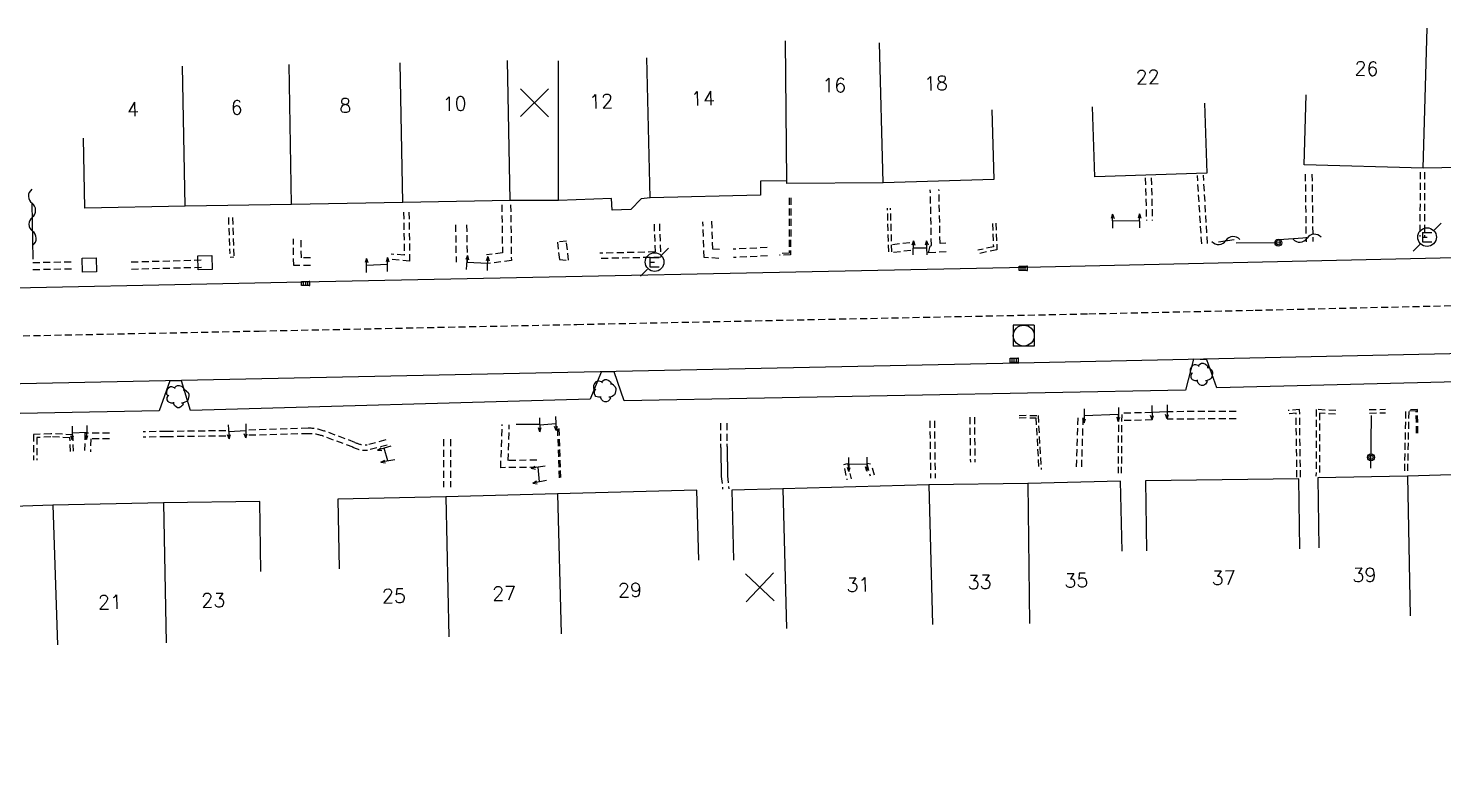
# Model space of a CAD drawing. Header units: millimetres. Extents: x 253999 to 255001, y 43000 to 44000.
# Drawn here: x 254138.7 to 254239.8, y 43000 to 43053.6 of the extents above; entities that cross this region are included whole.
import ezdxf
from ezdxf.enums import TextEntityAlignment as Align

# ---------------------------------------------------------------- set-up
doc = ezdxf.new("R2010")
doc.units = ezdxf.units.MM
doc.linetypes.add('DASHED', pattern=[0.75, 0.5, -0.25])
doc.layers.get('0').update_dxf_attribs({"linetype": 'CONTINUOUS'})
for name, color, linetype in [('W0001', 6, 'DASHED'), ('W0008', 7, 'CONTINUOUS'), ('W0100', 7, 'CONTINUOUS'), ('W0105', 7, 'CONTINUOUS'), ('W0112', 1, 'DASHED'), ('W0300', 7, 'CONTINUOUS'), ('W0310', 3, 'CONTINUOUS'), ('W0322', 7, 'CONTINUOUS'), ('W0400', 7, 'CONTINUOUS'), ('W0420', 7, 'CONTINUOUS'), ('W0471', 7, 'CONTINUOUS'), ('W0991', 7, 'CONTINUOUS'), ('W1102', 7, 'CONTINUOUS')]:
    doc.layers.add(name, color=color, linetype=linetype)
doc.styles.get("Standard").update_dxf_attribs({"font": 'romans.shx', "width": 0.85})

# ---------------------------------------------------------------- blocks, each defined once
blk = doc.blocks.new('t105o')
for p, q in [((-0.5, 0), (0.5, 0)), ((0.5, 0), (0.2, 0.1)), ((0.5, 0), (0.2, -0.1))]:
    blk.add_line(p, q)
blk = doc.blocks.new('T300')
for p, q in [((-0.8, 0.51), (-0.86, 0.34)), ((-0.86, 0.34), (-0.86, 0.17)), ((-0.86, 0.17), (-0.74, 0.06)), ((-0.69, 0.63), (-0.8, 0.51)), ((-0.8, -0.06), (-0.74, 0.06)), ((-0.74, 0.06), (-0.69, 0.11)), ((-0.57, 0.69), (-0.69, 0.63)), ((-0.46, 0.69), (-0.57, 0.69)), ((-0.29, 0.63), (-0.46, 0.69)), ((-0.29, 0.63), (-0.17, 0.74)), ((-0.23, 0.57), (-0.29, 0.63)), ((-0.17, 0.74), (-0.06, 0.8)), ((-0.06, 0.8), (0.06, 0.8)), ((0.06, 0.8), (0.23, 0.74)), ((0.23, 0.74), (0.34, 0.63)), ((0.34, 0.63), (0.4, 0.51)), ((0.46, 0.46), (0.34, 0.46)), ((0.4, 0.51), (0.4, 0.46)), ((0.57, 0.4), (0.46, 0.46)), ((0.57, 0.4), (0.69, 0.29)), ((0.69, 0.29), (0.74, 0.17)), ((0.74, 0.06), (0.69, -0.17)), ((0.74, 0.17), (0.74, 0.06)), ((-0.8, -0.17), (-0.8, -0.06)), ((-0.8, -0.23), (-0.8, -0.17)), ((-0.74, -0.34), (-0.8, -0.23)), ((-0.69, -0.4), (-0.74, -0.34)), ((-0.51, -0.46), (-0.69, -0.4)), ((-0.4, -0.46), (-0.51, -0.46)), ((-0.4, -0.46), (-0.34, -0.46)), ((-0.34, -0.46), (-0.34, -0.4)), ((-0.34, -0.51), (-0.34, -0.46)), ((-0.29, -0.63), (-0.34, -0.51)), ((-0.17, -0.74), (-0.29, -0.63)), ((-0.06, -0.8), (-0.17, -0.74)), ((0.06, -0.8), (-0.06, -0.8)), ((0.17, -0.74), (0.06, -0.8)), ((0.23, -0.69), (0.17, -0.74)), ((0.29, -0.46), (0.23, -0.46)), ((0.29, -0.63), (0.23, -0.69)), ((0.46, -0.4), (0.29, -0.46)), ((0.34, -0.51), (0.29, -0.63)), ((0.34, -0.51), (0.34, -0.46)), ((0.57, -0.34), (0.46, -0.4)), ((0.63, -0.29), (0.57, -0.34)), ((0.69, -0.17), (0.63, -0.29))]:
    blk.add_line(p, q)
blk = doc.blocks.new('T400')
for p, q in [((-0.15, 0.3), (0.15, 0.3)), ((-0.15, -0.25), (-0.15, 0.3)), ((-0.15, 0.15), (0.15, 0.15)), ((-0.15, 0), (0.15, 0)), ((0.15, 0.3), (0.15, -0.25)), ((-0.15, -0.15), (0.15, -0.15)), ((-0.15, -0.25), (-0.15, -0.3)), ((-0.15, -0.3), (0.15, -0.3)), ((0.15, -0.3), (0.15, -0.25))]:
    blk.add_line(p, q)
blk = doc.blocks.new('T420')
for p, q in [((0.75, 0.75), (-0.75, 0.75)), ((-0.75, 0.75), (-0.75, -0.75)), ((0.75, 0.75), (0.75, -0.75)), ((0.75, -0.75), (-0.75, -0.75))]:
    blk.add_line(p, q)
blk.add_ellipse((0, 0), major_axis=(-0.53, 0.53), ratio=1, start_param=3.926991, end_param=10.210176)
blk = doc.blocks.new('t112o')
at = {"color": 0, "linetype": 'Continuous'}
for p, q in [((-0.5, 0.5), (0.5, 0.5)), ((-0.5, -0.5), (-0.5, 0.5)), ((0.5, 0.5), (0.5, -0.5)), ((0.5, -0.5), (-0.5, -0.5))]:
    blk.add_line(p, q, dxfattribs=at)
blk = doc.blocks.new('T471')
for p, q in [((-0.333334, 0.333334), (-0.333334, -0.333334)), ((-0.333334, 0.333334), (0.333334, 0.333334)), ((-0.333334, 0), (0, 0)), ((0.500001, 0.500001), (1.000002, 1.000002)), ((-0.500001, -0.500001), (-1.000002, -1.000002)), ((-0.333334, -0.333334), (0.333334, -0.333334))]:
    blk.add_line(p, q)
blk.add_ellipse((0, 0), major_axis=(0.471405, 0.471405), ratio=1, start_param=5.4977871438, end_param=11.780972451)
blk = doc.blocks.new('t991o')
at = {"color": 0, "linetype": 'Continuous'}
for p, q in [((-1, 1), (1, -1)), ((-1, -1), (1, 1))]:
    blk.add_line(p, q, dxfattribs=at)
blk = doc.blocks.new('t322o')
at = {"color": 0, "linetype": 'Continuous'}
for radius in [0.25, 0.15]:
    blk.add_circle((0, 0), radius, dxfattribs=at)
blk = doc.blocks.new('t310o')
at = {"color": 0, "linetype": 'Continuous'}
for centre, start, end in [((-0.5, 0.38), 216.8699, 323.1304), ((0.5, -0.37), 36.8699, 143.1303)]:
    blk.add_arc(centre, 0.625, start, end, dxfattribs=at)

msp = doc.modelspace()

# ---------------------------------------------------------------- linework, layer by layer
at = {"layer": 'W0001'}
msp.add_lwpolyline([(254042.03, 43032.02), (254053.42, 43030.12), (254057.25, 43029.82), (254060.62, 43029.95), (254067.24, 43030.13), (254075.32, 43030.29), (254087.14, 43030.55), (254087.14, 43030.55), (254098.78, 43030.77), (254107.8, 43030.97), (254118.15, 43031.2), (254125.66, 43031.37), (254136.81, 43031.63), (254136.81, 43031.63), (254155.2, 43032), (254155.2, 43032), (254177.9, 43032.47), (254198.15, 43032.89), (254214.5, 43033.23), (254226.4, 43033.49), (254226.4, 43033.49), (254243.22, 43033.88)], dxfattribs=at)
at = {"layer": 'W0008'}
for points in [[(254262.97, 43037.71), (254239.62, 43037.21), (254209.99, 43036.55), (254158.31, 43035.49), (254130.82, 43034.92)], [(254469.75, 43035.04), (254440.81, 43034.29), (254419.03, 43033.93), (254381.11, 43033.21), (254367.2, 43032.94), (254313.61, 43031.97), (254263.07, 43030.97), (254241.41, 43030.39), (254209.5, 43029.7), (254109.31, 43027.64), (254064.77, 43026.58), (254060.73, 43026.47), (254057.32, 43026.1), (254055.43, 43025.79), (254051.83, 43024.75), (254048.85, 43023.07), (254047.45, 43022.1), (254045.85, 43020.6), (254044.52, 43018.59), (254043.54, 43016.66), (254042.7, 43013.78), (254041.57, 43010.21), (254039.09, 43001.57), (254038.72, 43000)], [(254241.8, 43028.39), (254223.64, 43027.94), (254222.94, 43029.95), (254221.98, 43029.99), (254221.42, 43027.76), (254181.28, 43027.01), (254180.57, 43029.08), (254179.63, 43029.07), (254178.86, 43027.12), (254150.29, 43026.33), (254149.64, 43028.43), (254148.8, 43028.43), (254148.05, 43026.3), (254107.02, 43025.5), (254106.38, 43027.47), (254105.29, 43027.52), (254104.72, 43025.42), (254075.3, 43024.78), (254074.5, 43026.8), (254073.66, 43026.83), (254073.1, 43024.89), (254057.68, 43024.46), (254056.93, 43026.06)], [(254173.57, 43025.33), (254175.29, 43025.34)]]:
    msp.add_lwpolyline(points, dxfattribs=at)
at = {"layer": 'W0100'}
for points in [[(254259.59, 43049.12), (254259.72, 43044.12), (254252.36, 43043.93), (254252.28, 43043.98), (254245.19, 43043.75), (254245.08, 43043.77), (254238.41, 43043.64), (254229.9, 43043.88), (254230.04, 43048.88)], [(254222.78, 43048.29), (254222.94, 43043.29), (254214.92, 43043.03), (254214.76, 43048.03)], [(254207.57, 43047.82), (254207.71, 43042.82), (254199.81, 43042.6), (254192.91, 43042.54), (254192.91, 43042.73), (254191.02, 43042.71), (254191.02, 43041.71)], [(254191.02, 43042.71), (254191.02, 43041.71), (254183.14, 43041.53), (254182.49, 43041.44), (254181.75, 43040.68), (254180.42, 43040.63), (254180.39, 43041.46), (254176.58, 43041.32), (254173.14, 43041.33), (254165.45, 43041.18), (254157.5, 43041.04), (254149.89, 43040.92), (254142.72, 43040.78), (254142.63, 43045.78)], [(254218.13, 43039.87), (254216.21, 43039.84)], [(254201.95, 43037.94), (254202.92, 43037.95)], [(254171.52, 43036.82), (254170.05, 43036.9)], [(254164.37, 43036.75), (254162.87, 43036.69)], [(254216.62, 43026.04), (254214.17, 43025.93)], [(254220.09, 43026.23), (254219.01, 43026.17)], [(254142.86, 43024.74), (254141.82, 43024.71)], [(254154.23, 43024.86), (254153.02, 43024.79)], [(254175.25, 43025.29), (254176.4, 43025.38)], [(254164.39, 43022.71), (254164.13, 43023.62)], [(254175.24, 43021.22), (254175.13, 43022.26)], [(254198.63, 43022.49), (254197.33, 43022.45)], [(254264.54, 43016.91), (254264.58, 43021.91), (254257.35, 43021.96), (254249.61, 43021.86), (254243.57, 43021.82), (254237.29, 43021.63), (254230.86, 43021.51), (254230.95, 43016.51)], [(254186.63, 43015.63), (254186.49, 43020.63), (254176.53, 43020.35), (254168.54, 43020.15), (254160.81, 43019.99), (254160.92, 43014.99)], [(254216.88, 43016.26), (254216.77, 43021.26), (254210.14, 43021.1), (254203.06, 43021.01), (254192.62, 43020.73), (254188.98, 43020.63), (254189.11, 43015.63)], [(254229.58, 43016.44), (254229.51, 43021.43), (254218.56, 43021.28), (254218.63, 43016.28)], [(254155.32, 43014.82), (254155.24, 43019.82), (254148.36, 43019.71), (254140.45, 43019.56), (254133.28, 43019.32), (254126.55, 43019.18), (254120.07, 43019.05), (254112.45, 43018.91), (254112.54, 43013.91)]]:
    msp.add_lwpolyline(points, dxfattribs=at)
at = {"layer": 'W0112'}
for points in [[(254218.53, 43042.94), (254218.62, 43039.89)], [(254218.96, 43042.95), (254219.04, 43039.9)], [(254222.57, 43038.24), (254222.26, 43043.11)], [(254222.99, 43038.26), (254222.69, 43043.13)], [(254229.97, 43043.21), (254230.03, 43038.38)], [(254230.45, 43043.21), (254230.51, 43038.39)], [(254238.18, 43043.35), (254238.17, 43038.75)], [(254238.5, 43043.35), (254238.49, 43038.75)], [(254204.31, 43037.66), (254203.05, 43037.59), (254203.17, 43038.07), (254203.25, 43038.12), (254203.17, 43042.09)], [(254204.27, 43038.28), (254203.87, 43038.26), (254203.79, 43042.11)], [(254172.54, 43041.01), (254172.58, 43037.59), (254171.44, 43037.44)], [(254173.17, 43041.02), (254173.22, 43037.03), (254171.52, 43036.82)], [(254193.09, 43041.51), (254193.07, 43037.56), (254192.4, 43037.54)], [(254193.2, 43041.51), (254193.18, 43037.44), (254192.4, 43037.42)], [(254152.99, 43040.11), (254153.09, 43037.54), (254153.08, 43037.54)], [(254153.28, 43040.12), (254153.39, 43037.28), (254153.11, 43037.26)], [(254165.9, 43040.5), (254165.95, 43037), (254164.6, 43037.11)], [(254165.52, 43040.49), (254165.56, 43037.42), (254164.63, 43037.49)], [(254188.1, 43037.82), (254187.62, 43037.85), (254187.55, 43039.84)], [(254200.2, 43037.65), (254200.11, 43040.79)], [(254200.42, 43037.66), (254200.33, 43040.79)], [(254169.23, 43039.58), (254169.27, 43036.93)], [(254170.02, 43039.6), (254170.06, 43036.94)], [(254183.42, 43039.64), (254183.5, 43037.65), (254179.54, 43037.56)], [(254183.8, 43039.66), (254183.9, 43037.27), (254179.55, 43037.18)], [(254188.06, 43037.19), (254187.01, 43037.25), (254186.91, 43039.81)], [(254207.62, 43039.69), (254207.68, 43038.01), (254206.56, 43037.78)], [(254207.86, 43039.7), (254207.93, 43037.81), (254206.62, 43037.53)], [(254158.85, 43036.69), (254157.66, 43036.69), (254157.65, 43038.58)], [(254158.85, 43037.23), (254158.21, 43037.24), (254158.19, 43038.58)], [(254176.52, 43038.35), (254176.65, 43037.12), (254177.3, 43037.06), (254177.16, 43038.42), (254176.52, 43038.35)], [(254191.51, 43037.97), (254189.07, 43037.85)], [(254201.71, 43038.31), (254200.31, 43038.14)], [(254141.76, 43036.93), (254138.83, 43036.87)], [(254151.05, 43037.06), (254145.91, 43036.91)], [(254191.54, 43037.37), (254189.1, 43037.25)], [(254201.78, 43037.76), (254200.38, 43037.59)], [(254141.77, 43036.43), (254138.84, 43036.37)], [(254151.06, 43036.54), (254145.92, 43036.4)], [(254205.99, 43025.84), (254206.03, 43022.62)], [(254206.32, 43025.85), (254206.36, 43022.62)], [(254210.02, 43025.95), (254209.35, 43025.93)], [(254210.03, 43025.79), (254209.35, 43025.77)], [(254210.29, 43025.96), (254210.87, 43025.96), (254211.09, 43022.1)], [(254210.29, 43025.79), (254210.72, 43025.8), (254210.92, 43022.09)], [(254213.63, 43022.3), (254213.74, 43025.88)], [(254213.99, 43022.29), (254214.11, 43025.87)], [(254216.62, 43026.04), (254216.59, 43021.84)], [(254216.85, 43026.03), (254216.82, 43021.83)], [(254219.01, 43026.17), (254216.83, 43026.12)], [(254225.04, 43026.25), (254220.09, 43026.23)], [(254225.04, 43025.72), (254220.09, 43025.7)], [(254229.63, 43021.55), (254229.57, 43026.39), (254228.75, 43026.32)], [(254229.38, 43021.55), (254229.32, 43026.12), (254228.77, 43026.07)], [(254232.15, 43026.31), (254230.75, 43026.39), (254230.74, 43021.63)], [(254232.14, 43026.06), (254231, 43026.13), (254230.99, 43021.63)], [(254234.55, 43026.38), (254235.7, 43026.41)], [(254234.56, 43026.13), (254235.71, 43026.16)], [(254237.14, 43026.25), (254237.06, 43021.91)], [(254237.37, 43026.25), (254237.28, 43021.9)], [(254238.03, 43024.71), (254238, 43026.39), (254237.42, 43026.37)], [(254237.93, 43024.7), (254237.9, 43026.29), (254237.43, 43026.27)], [(254144.5, 43024.71), (254142.74, 43024.71), (254142.71, 43023.37)], [(254152.82, 43024.87), (254148.57, 43024.82), (254146.89, 43024.79)], [(254158.69, 43025.05), (254154.3, 43024.92)], [(254158.71, 43024.66), (254154.31, 43024.54)], [(254162.04, 43024.04), (254159.84, 43024.86)], [(254175.05, 43022.26), (254172.46, 43022.23), (254172.57, 43025.32)], [(254175.04, 43022.77), (254172.99, 43022.74), (254173.07, 43025.3)], [(254176.51, 43025.01), (254176.64, 43021.35)], [(254176.61, 43025.02), (254176.74, 43021.35)], [(254188.18, 43025.41), (254188.18, 43023.93), (254188.18, 43023.89), (254188.18, 43023.83), (254188.18, 43023.8), (254188.18, 43023.71), (254188.19, 43023.65), (254188.19, 43023.53), (254188.19, 43023.44), (254188.19, 43023.38), (254188.19, 43023.26), (254188.2, 43022.9), (254188.2, 43022.72), (254188.2, 43022.69), (254188.2, 43022.66), (254188.2, 43022.64), (254188.2, 43022.59), (254188.21, 43022.55), (254188.21, 43022.48), (254188.21, 43022.41), (254188.21, 43022.31), (254188.21, 43022.27), (254188.21, 43022.19), (254188.21, 43022.15), (254188.21, 43022.11), (254188.21, 43022.08), (254188.21, 43022.04), (254188.21, 43021.99), (254188.21, 43021.93), (254188.21, 43021.91), (254188.21, 43021.87), (254188.22, 43021.83), (254188.22, 43021.81), (254188.22, 43021.77), (254188.22, 43021.75), (254188.22, 43021.72), (254188.23, 43021.69), (254188.23, 43021.67), (254188.23, 43021.64), (254188.23, 43021.59), (254188.32, 43020.69)], [(254188.63, 43025.41), (254188.63, 43023.94), (254188.63, 43023.89), (254188.63, 43023.83), (254188.63, 43023.8), (254188.64, 43023.71), (254188.64, 43023.65), (254188.64, 43023.53), (254188.64, 43023.44), (254188.64, 43023.38), (254188.64, 43023.26), (254188.65, 43022.91), (254188.65, 43022.73), (254188.65, 43022.7), (254188.65, 43022.67), (254188.66, 43022.65), (254188.66, 43022.59), (254188.66, 43022.56), (254188.66, 43022.48), (254188.66, 43022.41), (254188.66, 43022.32), (254188.66, 43022.27), (254188.66, 43022.2), (254188.66, 43022.16), (254188.66, 43022.11), (254188.66, 43022.09), (254188.66, 43022.05), (254188.66, 43022), (254188.66, 43021.95), (254188.66, 43021.93), (254188.67, 43021.89), (254188.67, 43021.85), (254188.67, 43021.84), (254188.67, 43021.8), (254188.67, 43021.78), (254188.67, 43021.76), (254188.68, 43021.72), (254188.68, 43021.7), (254188.68, 43021.68), (254188.68, 43021.64), (254188.77, 43020.73)], [(254203.13, 43025.57), (254203.19, 43021.47)], [(254203.46, 43025.57), (254203.52, 43021.47)], [(254219.02, 43025.64), (254216.84, 43025.59)], [(254141.92, 43023.4), (254141.88, 43024.59), (254140.29, 43024.66), (254139.07, 43024.6), (254139.07, 43022.76)], [(254141.7, 43023.39), (254141.66, 43024.37), (254140.29, 43024.43), (254139.29, 43024.38), (254139.3, 43022.76)], [(254144.5, 43024.29), (254143.15, 43024.29), (254143.13, 43023.36)], [(254152.82, 43024.49), (254148.58, 43024.44), (254146.9, 43024.41)], [(254161.91, 43023.69), (254159.71, 43024.5)], [(254164.24, 43024.21), (254162.92, 43023.86)], [(254164.34, 43023.84), (254162.94, 43023.48)], [(254168.37, 43024.26), (254168.37, 43020.84)], [(254168.88, 43024.26), (254168.88, 43020.84)], [(254196.98, 43022.47), (254197.26, 43022.54), (254197.5, 43021.43)], [(254197.03, 43022.17), (254197.21, 43021.37)], [(254198.89, 43022.48), (254198.63, 43022.52), (254198.87, 43021.64)], [(254199.02, 43022.21), (254199.16, 43021.72)]]:
    msp.add_lwpolyline(points, dxfattribs=at)
for points in [[(254159.84, 43024.85, 0.092128), (254158.69, 43025.05)], [(254159.71, 43024.5, 0.092128), (254158.7, 43024.66, 0.092128)], [(254161.87, 43023.7, 0.128574), (254162.94, 43023.48, 0.128574)], [(254162.04, 43024.04, 0.128574), (254162.92, 43023.86)]]:
    msp.add_lwpolyline(points, format="xyb", dxfattribs=at)
at = {"layer": 'W0310'}
for points in [[(254138.95, 43041.14), (254139.02, 43037.13)], [(254224.9, 43038.51), (254223.76, 43038.35)], [(254230.14, 43038.65), (254228.1, 43038.51)]]:
    msp.add_lwpolyline(points, dxfattribs=at)
at = {"layer": 'W0322'}
for points in [[(254228.14, 43038.31), (254225.04, 43038.27)], [(254234.66, 43022.19), (254234.7, 43025.97)]]:
    msp.add_lwpolyline(points, dxfattribs=at)
at = {"layer": 'W1102'}
for p, q in [((254238.41, 43043.64), (254238.69, 43053.64)), ((254192.91, 43042.73), (254192.82, 43052.73)), ((254199.81, 43042.6), (254199.54, 43052.6)), ((254157.5, 43041.04), (254157.34, 43051.04)), ((254165.45, 43041.18), (254165.27, 43051.18)), ((254173.14, 43041.33), (254172.95, 43051.33)), ((254176.58, 43041.32), (254176.59, 43051.32)), ((254183.14, 43041.53), (254182.9, 43051.52)), ((254149.89, 43040.92), (254149.72, 43050.92)), ((254237.29, 43021.63), (254237.47, 43011.63)), ((254192.62, 43020.73), (254192.88, 43010.73)), ((254203.06, 43021.01), (254203.33, 43011.02)), ((254210.14, 43021.1), (254210.27, 43011.1)), ((254148.36, 43019.71), (254148.55, 43009.71)), ((254168.54, 43020.15), (254168.75, 43010.15)), ((254176.53, 43020.35), (254176.78, 43010.36)), ((254140.45, 43019.56), (254140.78, 43009.56))]:
    msp.add_line(p, q, dxfattribs=at)

# ---------------------------------------------------------------- block references
at = {"layer": 'W0105'}
for p, rotation in [((254216.21, 43039.84), 91.29091344741595), ((254218.13, 43039.87), 91.73750052005501), ((254201.95, 43037.94), 88.35372100928805), ((254202.92, 43037.95), 92.0075825638515), ((254162.87, 43036.69), 89.53251068512348), ((254164.37, 43036.75), 90.67124788643721), ((254170.05, 43036.9), 87.10166397169755), ((254171.52, 43036.82), 88.6336049959811), ((254220.09, 43026.23), 269.8758032691094), ((254175.25, 43025.29), 270.7970843037103), ((254176.4, 43025.38), 273.7928609323367), ((254214.17, 43025.93), 270.7103992567924), ((254216.62, 43026.04), 268.7478703399605), ((254219.01, 43026.17), 271.3600175944471), ((254141.82, 43024.71), 269.8944224960769), ((254142.86, 43024.74), 267.8680535197287), ((254153.02, 43024.79), 274.4757611507872), ((254154.23, 43024.86), 269.841820474396), ((254164.13, 43023.62), 197.097096859519), ((254164.39, 43022.71), 190.7615920337186), ((254197.33, 43022.45), 272.1534152057853), ((254198.63, 43022.49), 270.882902709683), ((254175.13, 43022.26), 187.9021131554031), ((254175.24, 43021.22), 190.3287972802401)]:
    msp.add_blockref('t105o', p, dxfattribs=dict(at, rotation=rotation))
at = {"layer": 'W0112'}
for p, rotation in [((254143.05, 43036.71), 271.1836803461821), ((254151.32, 43036.89), 271.1836803459678)]:
    msp.add_blockref('t112o', p, dxfattribs=dict(at, rotation=rotation))
at = {"layer": 'W0300'}
for p in [(254222.61, 43028.9), (254149.42, 43027.31), (254179.96, 43027.73)]:
    msp.add_blockref('T300', p, dxfattribs=at)
at = {"layer": 'W0310'}
for p, rotation in [((254138.95, 43041.13), 270.9438790211924), ((254138.99, 43039.13), 270.9438790211924), ((254230.1, 43038.64), 183.6850515614863), ((254224.3, 43038.47), 183.6850515614863)]:
    msp.add_blockref('t310o', p, dxfattribs=dict(at, rotation=rotation))
at = {"layer": 'W0322'}
for p, rotation in [((254228.04, 43038.31), 180.7214779770641), ((254234.67, 43022.97), 89.50020809758502)]:
    msp.add_blockref('t322o', p, dxfattribs=dict(at, rotation=rotation))
at = {"layer": 'W0400', "rotation": 90}
for p in [(254209.81, 43036.48), (254158.52, 43035.4), (254209.17, 43029.9)]:
    msp.add_blockref('T400', p, dxfattribs=at)
at = {"layer": 'W0420'}
msp.add_blockref('T420', (254209.85, 43031.67), dxfattribs=at)
at = {"layer": 'W0471'}
for p in [(254238.68, 43038.71), (254183.46, 43036.93)]:
    msp.add_blockref('T471', p, dxfattribs=at)
at = {"layer": 'W0991'}
for p, rotation in [((254174.87, 43048.32), 359.9167696990382), ((254190.98, 43013.68), 1.526476814171831)]:
    msp.add_blockref('t991o', p, dxfattribs=dict(at, rotation=rotation))

# ---------------------------------------------------------------- texts
for s, rotation, p in [('26', 358.4049, (254234.35, 43050.76)), ('16', 0.4898, (254196.3, 43049.57)), ('18', 1.5519, (254203.57, 43049.71)), ('22', 1.8637, (254218.71, 43050.16)), ('12', 1.7902, (254179.64, 43048.42)), ('14', 1.3586, (254186.91, 43048.62)), ('4', 1.1032, (254146.17, 43047.85)), ('6', 0.9408, (254153.58, 43047.98)), ('8', 1.0232, (254161.35, 43048.11)), ('10', 1.066, (254169.16, 43048.25)), ('33', 0.7366, (254206.69, 43014.06)), ('35', 1.3218, (254213.61, 43014.18)), ('37', 0.8111, (254224.14, 43014.36)), ('39', 1.0698, (254234.2, 43014.57)), ('25', 1.2007, (254164.82, 43013.07)), ('27', 1.4337, (254172.71, 43013.25)), ('29', 1.582, (254181.7, 43013.49)), ('31', 1.547, (254198.03, 43013.87)), ('21', 1.064, (254144.53, 43012.63)), ('23', 0.9411, (254151.91, 43012.76))]:
    msp.add_text(s, height=1, rotation=rotation, dxfattribs=at).set_placement(p, align=Align.MIDDLE)

doc.saveas('drawing.dxf')
